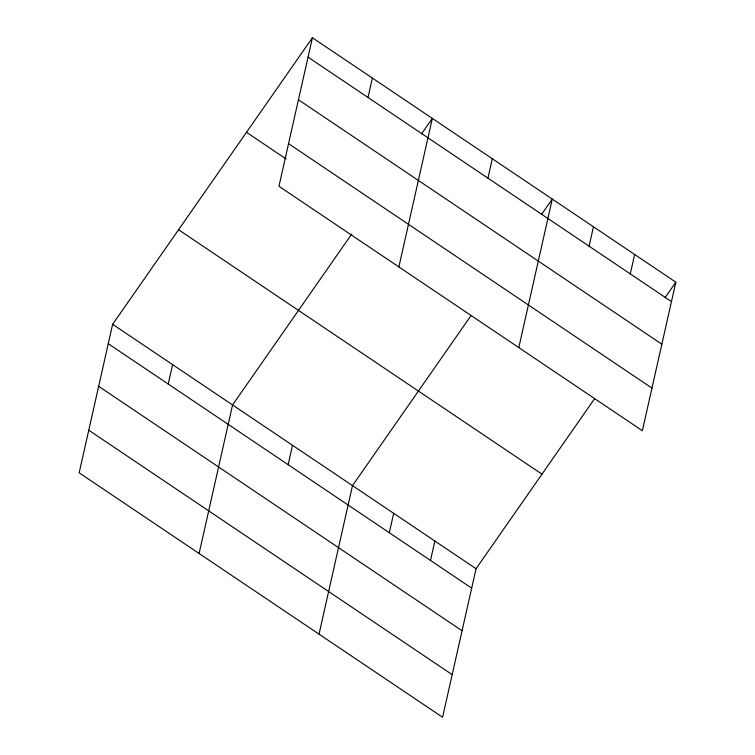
<?xml version="1.0" encoding="UTF-8"?>
<svg xmlns="http://www.w3.org/2000/svg" width="755" height="755" viewBox="0 0 755 755"><rect width="100%" height="100%" fill="white"/><g stroke="black" fill="none" stroke-linecap="round" stroke-linejoin="round"><path stroke-width="1.13" d="M312.419 37.75L278.944 186.268L642.363 430.699L675.838 282.181L312.419 37.75L112.637 324.301L79.162 472.819L442.581 717.25L476.056 568.732L594.591 398.706M168.223 384.031L172.602 364.627M199.094 553.481L232.568 404.963L351.764 233.984M368.006 97.489L372.385 78.076M288.155 464.693L292.525 445.29M398.876 266.93L432.341 118.412L421.583 133.852M319.025 634.143L352.491 485.625L471.026 315.599M389.306 532.728L393.676 513.324M487.938 178.142L492.307 158.739M430.492 560.427L434.861 541.024M518.798 347.593L552.273 199.075L541.505 214.514M589.089 246.177L593.458 226.774M630.274 273.886L634.644 254.482M665.07 297.621L675.838 282.181M308.049 57.154L671.459 301.585M298.442 99.764L661.861 344.195M288.552 143.658L651.961 388.089M246.489 132.314L286.145 158.984M178.567 229.737L541.977 474.168M112.637 324.301L476.056 568.732M108.267 343.704L471.677 588.136M98.66 386.315L462.079 630.746M88.769 430.208L452.188 674.64"/></g></svg>
